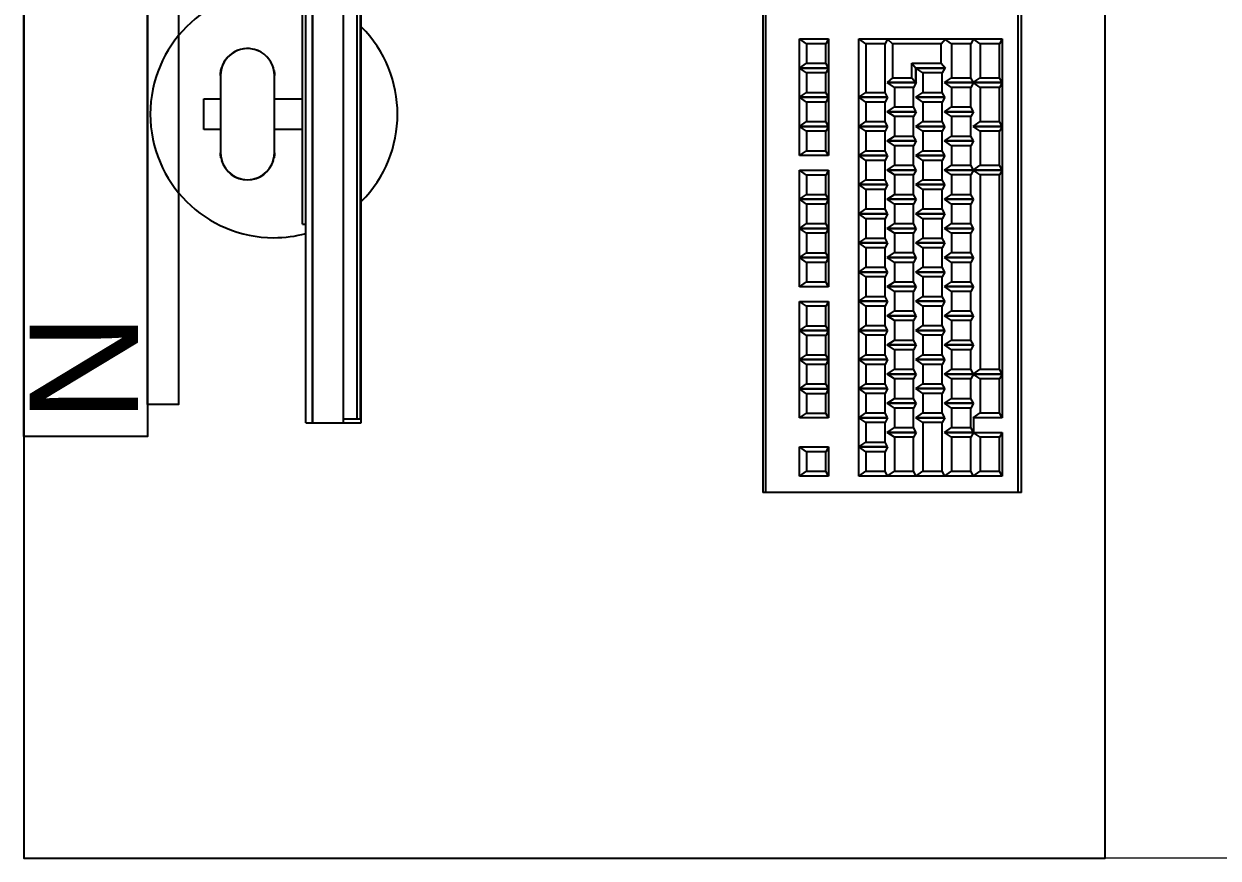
# Model space of a CAD drawing. Header units: metres. Extents: x -22 to 564, y 0 to 143.
# Drawn here: x 112.809 to 113.582, y 37.693 to 38.233 of the extents above; entities that cross this region are included whole.
import ezdxf
from ezdxf.enums import TextEntityAlignment as Align

# ---------------------------------------------------------------- set-up
doc = ezdxf.new("R2010")
doc.units = ezdxf.units.M
for name, color, linetype in [('XREF 1N NEURO-ONCOLOGIA$0$MOBILIARIO', 161, 'Continuous'), ('XREF 1N NEURO-ONCOLOGIA$0$Mobiliario Fijo', 40, 'Continuous'), ('XREF 1N NEURO-ONCOLOGIA$0$NEGATOSCOPIOS', 2, 'Continuous'), ('XREF 1N NEURO-ONCOLOGIA$0$TEX-MOB', 4, 'Continuous')]:
    doc.layers.add(name, color=color, linetype=linetype)
doc.layers.add('XREF 1N NEURO-ONCOLOGIA$0$MUROS DE TABLAROCA', color=150, linetype='Continuous', lineweight=13)
doc.styles.add('XREF 1N NEURO-ONCOLOGIA$0$HANDLET', font='romans.shx')
doc.styles.add('XREF 1N NEURO-ONCOLOGIA$0$Standard', font='arial.ttf')

# ---------------------------------------------------------------- blocks, each defined once
blk = doc.blocks.new('XREF 1N NEURO-ONCOLOGIA$0$XREFCE5$0$A$C70061E05')
for points in [[(-0.25, 0), (0.25, 0), (0.25, -0.08), (-0.25, -0.08)], [(-0.22917, -0.08), (0.22917, -0.08), (0.22917, -0.1), (-0.22917, -0.1)]]:
    blk.add_lwpolyline(points, close=True)
at = {"insert": (-0.24088, -0.00379), "char_height": 0.07, "attachment_point": 1, "style": 'XREF 1N NEURO-ONCOLOGIA$0$Standard'}
blk.add_mtext_dynamic_manual_height_columns('N', width=0.0754548, gutter_width=1.56934, heights=[0], dxfattribs=at)
blk = doc.blocks.new('XREF 1N NEURO-ONCOLOGIA$0$A$C9f2981d9')
at = {"layer": 'XREF 1N NEURO-ONCOLOGIA$0$NEGATOSCOPIOS'}
blk.add_blockref('XREF 1N NEURO-ONCOLOGIA$0$XREFCE5$0$A$C70061E05', (0, 0.1), dxfattribs=at)
blk = doc.blocks.new('XREF 1N NEURO-ONCOLOGIA$0$A$Ca9bd87d6')
for p, q in [((0, 0.2), (0, -0.2)), ((0.01152, 0.2), (0, 0.2)), ((0.00052, 0.1975), (0.01143, 0.1975)), ((0.00052, -0.1975), (0.00052, 0.1975)), ((0.00264, 0.1975), (0.00264, -0.1975)), ((0.01143, 0.1975), (0.01143, -0.1975)), ((0.01152, -0.2), (0.01152, 0.2)), ((0.0315, 0.2), (0.01152, 0.2)), ((0.0315, -0.2), (0.0315, 0.2)), ((0.03569, 0.2), (0.0315, 0.2)), ((0.0315, 0.2), (0.0315, -0.2)), ((0.03569, 0.2), (0.03569, -0.2)), ((0.03801, 0.07132), (0.03569, 0.07132)), ((0.03801, 0.07132), (0.03801, -0.07368)), ((0.05605, 0.025), (0.05605, -0.025)), ((0.09105, -0.025), (0.09105, 0.025)), ((0.03801, 0.01), (0.05605, 0.01)), ((0.09105, 0.01), (0.10184, 0.01)), ((0.10184, 0.01), (0.10184, -0.01)), ((0.05605, -0.01), (0.03801, -0.01)), ((0.10184, -0.01), (0.09105, -0.01)), ((0.03569, -0.07368), (0.03801, -0.07368)), ((0, -0.2), (0.01152, -0.2)), ((0.01143, -0.1975), (0.00052, -0.1975)), ((0.0315, -0.2), (0.01152, -0.2)), ((0.0315, -0.2), (0.03569, -0.2))]:
    blk.add_line(p, q)
for centre, radius, start, end in [((0.05646, 0), 0.08, 90, 105), ((0.05646, 0), 0.08, 270, 90), ((0.05646, 0), 0.08, 135, 225), ((0.07355, 0.025), 0.0175, 0, 180), ((0.07355, 0.025), 0.0175, 16.42992, 163.57008), ((0.07355, -0.025), 0.0175, 180, 0), ((0.07355, -0.025), 0.0175, 196.42992, 225), ((0.07355, -0.025), 0.0175, 240, 343.5679), ((0.05646, 0), 0.08, 255, 270)]:
    blk.add_arc(centre, radius, start, end)
for points in [[(0.05605, 0.025), (0.05605, 0.02637), (0.05621, 0.02751), (0.05637, 0.02835)], [(0.09105, 0.025), (0.09105, 0.02637), (0.09089, 0.02751), (0.09072, 0.02836)], [(0.05605, -0.025), (0.05605, -0.02637), (0.05621, -0.02751), (0.05637, -0.02836)]]:
    blk.add_open_spline(points, degree=3)
for points, knots in [([(0.05637, 0.02835), (0.05631, 0.02803), (0.05615, 0.02707), (0.05605, 0.02585), (0.05605, 0.025)], [0.7777778, 0.7777778, 0.7777778, 0.7777778, 0.8611111, 1, 1, 1, 1]), ([(0.09072, 0.02835), (0.09079, 0.02803), (0.09095, 0.02707), (0.09105, 0.02585), (0.09105, 0.025)], [0.7777778, 0.7777778, 0.7777778, 0.7777778, 0.8611111, 1, 1, 1, 1]), ([(0.05637, -0.02835), (0.05631, -0.02803), (0.05615, -0.02707), (0.05605, -0.02585), (0.05605, -0.025)], [0.7777778, 0.7777778, 0.7777778, 0.7777778, 0.8611111, 1, 1, 1, 1]), ([(0.09105, -0.025), (0.09105, -0.02637), (0.09081, -0.02808), (0.09047, -0.02948), (0.0903, -0.03007), (0.09032, -0.02999), (0.09059, -0.02906), (0.09092, -0.02737), (0.09105, -0.02585), (0.09105, -0.025)], [0, 0, 0, 0, 0.222222, 0.333333, 0.444444, 0.583333, 0.722222, 0.861111, 1, 1, 1, 1])]:
    blk.add_open_spline(points, degree=3, knots=knots)
blk = doc.blocks.new('XREF 1N NEURO-ONCOLOGIA$0$A$C3a3ee5ec')
for p, q in [((-0.15502, 0.26704), (-0.15502, -0.22296)), ((-0.15317, 0.26704), (-0.15317, -0.22296)), ((0.01032, -0.22296), (0.01032, 0.26704)), ((0.01257, -0.22296), (0.01257, 0.26704)), ((-0.13118, 0.0519), (-0.13118, 0.07077)), ((-0.13118, 0.07077), (-0.11244, 0.07077)), ((-0.12662, 0.06762), (-0.13118, 0.07077)), ((-0.11244, 0.07077), (-0.11413, 0.06762)), ((-0.11244, 0.07077), (-0.11244, 0.0519)), ((-0.09287, 0.03302), (-0.09287, 0.07077)), ((-0.09287, 0.07077), (-0.07413, 0.07077)), ((-0.08831, 0.06764), (-0.09287, 0.07077)), ((-0.07413, 0.07077), (-0.07582, 0.06764)), ((-0.07433, 0.07077), (-0.03668, 0.07077)), ((-0.07433, 0.07077), (-0.07091, 0.06767)), ((-0.03941, 0.06767), (-0.03668, 0.07077)), ((-0.03727, 0.0708), (-0.01853, 0.0708)), ((-0.03271, 0.06764), (-0.03727, 0.0708)), ((-0.01853, 0.0708), (-0.02022, 0.06764)), ((-0.01874, 0.0708), (0, 0.0708)), ((-0.01418, 0.06764), (-0.01874, 0.0708)), ((0, 0.0708), (-0.00169, 0.06764)), ((0, 0.0708), (0, 0.04247)), ((-0.12662, 0.06762), (-0.12662, 0.05502)), ((-0.11413, 0.06762), (-0.12662, 0.06762)), ((-0.11413, 0.05502), (-0.11413, 0.06762)), ((-0.08831, 0.06764), (-0.08831, 0.03614)), ((-0.07582, 0.06764), (-0.08831, 0.06764)), ((-0.07582, 0.03614), (-0.07582, 0.06764)), ((-0.03941, 0.06767), (-0.07091, 0.06767)), ((-0.07091, 0.06767), (-0.07091, 0.04557)), ((-0.03941, 0.055), (-0.03941, 0.06767)), ((-0.03271, 0.06764), (-0.03271, 0.04559)), ((-0.02022, 0.06764), (-0.03271, 0.06764)), ((-0.02022, 0.04559), (-0.02022, 0.06764)), ((-0.01418, 0.06764), (-0.01418, 0.04559)), ((-0.00169, 0.06764), (-0.01418, 0.06764)), ((-0.00169, 0.04559), (-0.00169, 0.06764)), ((-0.13118, 0.0519), (-0.12662, 0.05502)), ((-0.12662, 0.05502), (-0.11413, 0.05502)), ((-0.11244, 0.0519), (-0.11413, 0.05502)), ((-0.05854, 0.055), (-0.03941, 0.055)), ((-0.05854, 0.055), (-0.0558, 0.0519)), ((-0.05854, 0.04557), (-0.05854, 0.055)), ((-0.03941, 0.055), (-0.03668, 0.0519)), ((-0.11244, 0.0519), (-0.13118, 0.0519)), ((-0.13118, 0.03302), (-0.13118, 0.0519)), ((-0.13118, 0.0519), (-0.11244, 0.0519)), ((-0.12662, 0.04874), (-0.13118, 0.0519)), ((-0.12662, 0.04874), (-0.12662, 0.03614)), ((-0.11413, 0.04874), (-0.12662, 0.04874)), ((-0.11244, 0.0519), (-0.11413, 0.04874)), ((-0.11413, 0.03614), (-0.11413, 0.04874)), ((-0.11244, 0.0519), (-0.11244, 0.03302)), ((-0.03668, 0.0519), (-0.0558, 0.0519)), ((-0.0558, 0.0519), (-0.0558, 0.04247)), ((-0.0558, 0.04247), (-0.0558, 0.0519)), ((-0.0558, 0.0519), (-0.03706, 0.0519)), ((-0.05124, 0.04874), (-0.0558, 0.0519)), ((-0.05124, 0.04874), (-0.05124, 0.03614)), ((-0.03875, 0.04874), (-0.05124, 0.04874)), ((-0.03706, 0.0519), (-0.03875, 0.04874)), ((-0.03875, 0.03614), (-0.03875, 0.04874)), ((-0.07091, 0.04557), (-0.07433, 0.04247)), ((-0.07433, 0.04247), (-0.0556, 0.04247)), ((-0.06977, 0.03931), (-0.07433, 0.04247)), ((-0.0558, 0.04247), (-0.07433, 0.04247)), ((-0.07091, 0.04557), (-0.05854, 0.04557)), ((-0.06977, 0.03931), (-0.06977, 0.02671)), ((-0.05728, 0.03931), (-0.06977, 0.03931)), ((-0.05854, 0.04557), (-0.0558, 0.04247)), ((-0.0556, 0.04247), (-0.05728, 0.03931)), ((-0.05728, 0.02671), (-0.05728, 0.03931)), ((-0.03727, 0.04247), (-0.03271, 0.04559)), ((-0.01853, 0.04247), (-0.03727, 0.04247)), ((-0.03727, 0.04247), (-0.01853, 0.04247)), ((-0.03271, 0.03931), (-0.03727, 0.04247)), ((-0.03271, 0.04559), (-0.02022, 0.04559)), ((-0.03271, 0.03931), (-0.03271, 0.02671)), ((-0.02022, 0.03931), (-0.03271, 0.03931)), ((-0.01853, 0.04247), (-0.02022, 0.04559)), ((-0.01853, 0.04247), (-0.02022, 0.03931)), ((-0.02022, 0.02671), (-0.02022, 0.03931)), ((-0.01874, 0.04247), (-0.01418, 0.04559)), ((-0.01874, 0.04249), (0, 0.04249)), ((-0.01418, 0.03933), (-0.01874, 0.04249)), ((0, 0.04247), (-0.01874, 0.04247)), ((-0.01418, 0.04559), (-0.00169, 0.04559)), ((-0.01418, 0.03933), (-0.01418, 0.01729)), ((-0.00169, 0.03933), (-0.01418, 0.03933)), ((0, 0.04247), (-0.00169, 0.04559)), ((0, 0.04249), (-0.00169, 0.03933)), ((-0.00169, 0.01729), (-0.00169, 0.03933)), ((0, 0.04249), (0, 0.01416)), ((-0.13118, 0.03302), (-0.12662, 0.03614)), ((-0.11244, 0.03302), (-0.13118, 0.03302)), ((-0.13118, 0.01414), (-0.13118, 0.03302)), ((-0.13118, 0.03302), (-0.11244, 0.03302)), ((-0.12662, 0.02986), (-0.13118, 0.03302)), ((-0.12662, 0.03614), (-0.11413, 0.03614)), ((-0.11244, 0.03302), (-0.11413, 0.03614)), ((-0.11244, 0.03302), (-0.11413, 0.02986)), ((-0.11244, 0.03302), (-0.11244, 0.01414)), ((-0.09287, 0.03302), (-0.08831, 0.03614)), ((-0.07413, 0.03302), (-0.09287, 0.03302)), ((-0.09287, 0.01414), (-0.09287, 0.03302)), ((-0.09287, 0.03302), (-0.07413, 0.03302)), ((-0.08831, 0.02986), (-0.09287, 0.03302)), ((-0.08831, 0.03614), (-0.07582, 0.03614)), ((-0.07413, 0.03302), (-0.07582, 0.03614)), ((-0.07413, 0.03302), (-0.07582, 0.02986)), ((-0.0558, 0.03302), (-0.05124, 0.03614)), ((-0.03706, 0.03302), (-0.0558, 0.03302)), ((-0.0558, 0.03302), (-0.03706, 0.03302)), ((-0.05124, 0.02986), (-0.0558, 0.03302)), ((-0.05124, 0.03614), (-0.03875, 0.03614)), ((-0.03706, 0.03302), (-0.03875, 0.03614)), ((-0.03706, 0.03302), (-0.03875, 0.02986)), ((-0.12662, 0.02986), (-0.12662, 0.01726)), ((-0.11413, 0.02986), (-0.12662, 0.02986)), ((-0.11413, 0.01726), (-0.11413, 0.02986)), ((-0.08831, 0.02986), (-0.08831, 0.01726)), ((-0.07582, 0.02986), (-0.08831, 0.02986)), ((-0.07582, 0.01726), (-0.07582, 0.02986)), ((-0.07433, 0.02359), (-0.06977, 0.02671)), ((-0.0556, 0.02359), (-0.07433, 0.02359)), ((-0.07433, 0.02359), (-0.0556, 0.02359)), ((-0.06977, 0.02043), (-0.07433, 0.02359)), ((-0.06977, 0.02671), (-0.05728, 0.02671)), ((-0.0556, 0.02359), (-0.05728, 0.02671)), ((-0.0556, 0.02359), (-0.05728, 0.02043)), ((-0.05124, 0.02986), (-0.05124, 0.01726)), ((-0.03875, 0.02986), (-0.05124, 0.02986)), ((-0.03875, 0.01726), (-0.03875, 0.02986)), ((-0.03727, 0.02359), (-0.03271, 0.02671)), ((-0.01853, 0.02359), (-0.03727, 0.02359)), ((-0.03727, 0.02359), (-0.01853, 0.02359)), ((-0.03271, 0.02043), (-0.03727, 0.02359)), ((-0.03271, 0.02671), (-0.02022, 0.02671)), ((-0.01853, 0.02359), (-0.02022, 0.02671)), ((-0.01853, 0.02359), (-0.02022, 0.02043)), ((-0.13118, 0.01414), (-0.12662, 0.01726)), ((-0.12662, 0.01726), (-0.11413, 0.01726)), ((-0.11244, 0.01414), (-0.11413, 0.01726)), ((-0.09287, 0.01414), (-0.08831, 0.01726)), ((-0.08831, 0.01726), (-0.07582, 0.01726)), ((-0.07413, 0.01414), (-0.07582, 0.01726)), ((-0.06977, 0.02043), (-0.06977, 0.00784)), ((-0.05728, 0.02043), (-0.06977, 0.02043)), ((-0.05728, 0.00784), (-0.05728, 0.02043)), ((-0.0558, 0.01414), (-0.05124, 0.01726)), ((-0.05124, 0.01726), (-0.03875, 0.01726)), ((-0.03706, 0.01414), (-0.03875, 0.01726)), ((-0.03271, 0.02043), (-0.03271, 0.00784)), ((-0.02022, 0.02043), (-0.03271, 0.02043)), ((-0.02022, 0.00784), (-0.02022, 0.02043)), ((-0.01874, 0.01416), (-0.01418, 0.01729)), ((-0.01418, 0.01729), (-0.00169, 0.01729)), ((0, 0.01416), (-0.00169, 0.01729)), ((-0.11244, 0.01414), (-0.13118, 0.01414)), ((-0.13118, -0.00474), (-0.13118, 0.01414)), ((-0.13118, 0.01414), (-0.11244, 0.01414)), ((-0.12662, 0.01098), (-0.13118, 0.01414)), ((-0.12662, 0.01098), (-0.12662, -0.00161)), ((-0.11413, 0.01098), (-0.12662, 0.01098)), ((-0.11244, 0.01414), (-0.11413, 0.01098)), ((-0.11413, -0.00161), (-0.11413, 0.01098)), ((-0.11244, 0.01414), (-0.11244, -0.00474)), ((-0.07413, 0.01414), (-0.09287, 0.01414)), ((-0.09287, -0.00474), (-0.09287, 0.01414)), ((-0.09287, 0.01414), (-0.07413, 0.01414)), ((-0.08831, 0.01098), (-0.09287, 0.01414)), ((-0.08831, 0.01098), (-0.08831, -0.00161)), ((-0.07582, 0.01098), (-0.08831, 0.01098)), ((-0.07413, 0.01414), (-0.07582, 0.01098)), ((-0.07582, -0.00161), (-0.07582, 0.01098)), ((-0.07433, 0.00471), (-0.06977, 0.00784)), ((-0.06977, 0.00784), (-0.05728, 0.00784)), ((-0.0556, 0.00471), (-0.05728, 0.00784)), ((-0.03706, 0.01414), (-0.0558, 0.01414)), ((-0.0558, 0.01414), (-0.03706, 0.01414)), ((-0.05124, 0.01098), (-0.0558, 0.01414)), ((-0.05124, 0.01098), (-0.05124, -0.00161)), ((-0.03875, 0.01098), (-0.05124, 0.01098)), ((-0.03706, 0.01414), (-0.03875, 0.01098)), ((-0.03875, -0.00161), (-0.03875, 0.01098)), ((-0.03727, 0.00471), (-0.03271, 0.00784)), ((-0.03271, 0.00784), (-0.02022, 0.00784)), ((-0.01853, 0.00471), (-0.02022, 0.00784)), ((0, 0.01416), (-0.01874, 0.01416)), ((-0.01874, 0.01416), (0, 0.01416)), ((-0.01418, 0.01101), (-0.01874, 0.01416)), ((-0.01418, 0.01101), (-0.01418, -0.01104)), ((-0.00169, 0.01101), (-0.01418, 0.01101)), ((0, 0.01416), (-0.00169, 0.01101)), ((-0.00169, -0.01104), (-0.00169, 0.01101)), ((0, 0.01416), (0, -0.01416)), ((-0.0556, 0.00471), (-0.07433, 0.00471)), ((-0.07433, 0.00471), (-0.0556, 0.00471)), ((-0.06977, 0.00156), (-0.07433, 0.00471)), ((-0.06977, 0.00156), (-0.06977, -0.01104)), ((-0.05728, 0.00156), (-0.06977, 0.00156)), ((-0.0556, 0.00471), (-0.05728, 0.00156)), ((-0.05728, -0.01104), (-0.05728, 0.00156)), ((-0.01853, 0.00471), (-0.03727, 0.00471)), ((-0.03727, 0.00471), (-0.01853, 0.00471)), ((-0.03271, 0.00156), (-0.03727, 0.00471)), ((-0.03271, 0.00156), (-0.03271, -0.01104)), ((-0.02022, 0.00156), (-0.03271, 0.00156)), ((-0.01853, 0.00471), (-0.02022, 0.00156)), ((-0.02022, -0.01104), (-0.02022, 0.00156)), ((-0.13118, -0.00474), (-0.12662, -0.00161)), ((-0.11244, -0.00474), (-0.13118, -0.00474)), ((-0.12662, -0.00161), (-0.11413, -0.00161)), ((-0.11244, -0.00474), (-0.11413, -0.00161)), ((-0.09287, -0.00474), (-0.08831, -0.00161)), ((-0.07413, -0.00474), (-0.09287, -0.00474)), ((-0.09287, -0.02361), (-0.09287, -0.00474)), ((-0.09287, -0.00474), (-0.07413, -0.00474)), ((-0.08831, -0.00789), (-0.09287, -0.00474)), ((-0.08831, -0.00161), (-0.07582, -0.00161)), ((-0.07413, -0.00474), (-0.07582, -0.00161)), ((-0.07413, -0.00474), (-0.07582, -0.00789)), ((-0.0558, -0.00474), (-0.05124, -0.00161)), ((-0.03706, -0.00474), (-0.0558, -0.00474)), ((-0.0558, -0.00474), (-0.03706, -0.00474)), ((-0.05124, -0.00789), (-0.0558, -0.00474)), ((-0.05124, -0.00161), (-0.03875, -0.00161)), ((-0.03706, -0.00474), (-0.03875, -0.00161)), ((-0.03706, -0.00474), (-0.03875, -0.00789)), ((-0.13118, -0.0331), (-0.13118, -0.01423)), ((-0.13118, -0.01423), (-0.11244, -0.01423)), ((-0.12662, -0.01738), (-0.13118, -0.01423)), ((-0.11244, -0.01423), (-0.11413, -0.01738)), ((-0.11244, -0.01423), (-0.11244, -0.0331)), ((-0.08831, -0.00789), (-0.08831, -0.02049)), ((-0.07582, -0.00789), (-0.08831, -0.00789)), ((-0.07582, -0.02049), (-0.07582, -0.00789)), ((-0.07433, -0.01416), (-0.06977, -0.01104)), ((-0.0556, -0.01416), (-0.07433, -0.01416)), ((-0.07433, -0.01416), (-0.0556, -0.01416)), ((-0.06977, -0.01732), (-0.07433, -0.01416)), ((-0.06977, -0.01104), (-0.05728, -0.01104)), ((-0.0556, -0.01416), (-0.05728, -0.01104)), ((-0.0556, -0.01416), (-0.05728, -0.01732)), ((-0.05124, -0.00789), (-0.05124, -0.02049)), ((-0.03875, -0.00789), (-0.05124, -0.00789)), ((-0.03875, -0.02049), (-0.03875, -0.00789)), ((-0.03727, -0.01416), (-0.03271, -0.01104)), ((-0.01853, -0.01416), (-0.03727, -0.01416)), ((-0.03727, -0.01416), (-0.01853, -0.01416)), ((-0.03271, -0.01732), (-0.03727, -0.01416)), ((-0.03271, -0.01104), (-0.02022, -0.01104)), ((-0.01853, -0.01416), (-0.02022, -0.01104)), ((-0.01853, -0.01416), (-0.02022, -0.01732)), ((-0.01874, -0.01416), (-0.01418, -0.01104)), ((0, -0.01416), (-0.01874, -0.01416)), ((-0.01874, -0.01416), (0, -0.01416)), ((-0.01418, -0.01732), (-0.01874, -0.01416)), ((-0.01418, -0.01104), (-0.00169, -0.01104)), ((0, -0.01416), (-0.00169, -0.01104)), ((0, -0.01416), (-0.00169, -0.01732)), ((0, -0.01416), (0, -0.14631)), ((-0.12662, -0.01738), (-0.12662, -0.02998)), ((-0.11413, -0.01738), (-0.12662, -0.01738)), ((-0.11413, -0.02998), (-0.11413, -0.01738)), ((-0.09287, -0.02361), (-0.08831, -0.02049)), ((-0.08831, -0.02049), (-0.07582, -0.02049)), ((-0.07413, -0.02361), (-0.07582, -0.02049)), ((-0.06977, -0.01732), (-0.06977, -0.02992)), ((-0.05728, -0.01732), (-0.06977, -0.01732)), ((-0.05728, -0.02992), (-0.05728, -0.01732)), ((-0.0558, -0.02361), (-0.05124, -0.02049)), ((-0.05124, -0.02049), (-0.03875, -0.02049)), ((-0.03706, -0.02361), (-0.03875, -0.02049)), ((-0.03271, -0.01732), (-0.03271, -0.02992)), ((-0.02022, -0.01732), (-0.03271, -0.01732)), ((-0.02022, -0.02992), (-0.02022, -0.01732)), ((-0.01418, -0.01732), (-0.01418, -0.14319)), ((-0.00169, -0.01732), (-0.01418, -0.01732)), ((-0.00169, -0.14319), (-0.00169, -0.01732)), ((-0.13118, -0.0331), (-0.12662, -0.02998)), ((-0.12662, -0.02998), (-0.11413, -0.02998)), ((-0.11244, -0.0331), (-0.11413, -0.02998)), ((-0.07413, -0.02361), (-0.09287, -0.02361)), ((-0.09287, -0.04249), (-0.09287, -0.02361)), ((-0.09287, -0.02361), (-0.07413, -0.02361)), ((-0.08831, -0.02677), (-0.09287, -0.02361)), ((-0.08831, -0.02677), (-0.08831, -0.03937)), ((-0.07582, -0.02677), (-0.08831, -0.02677)), ((-0.07413, -0.02361), (-0.07582, -0.02677)), ((-0.07582, -0.03937), (-0.07582, -0.02677)), ((-0.07433, -0.03304), (-0.06977, -0.02992)), ((-0.06977, -0.02992), (-0.05728, -0.02992)), ((-0.0556, -0.03304), (-0.05728, -0.02992)), ((-0.03706, -0.02361), (-0.0558, -0.02361)), ((-0.0558, -0.02361), (-0.03706, -0.02361)), ((-0.05124, -0.02677), (-0.0558, -0.02361)), ((-0.05124, -0.02677), (-0.05124, -0.03937)), ((-0.03875, -0.02677), (-0.05124, -0.02677)), ((-0.03706, -0.02361), (-0.03875, -0.02677)), ((-0.03875, -0.03937), (-0.03875, -0.02677)), ((-0.03727, -0.03304), (-0.03271, -0.02992)), ((-0.03271, -0.02992), (-0.02022, -0.02992)), ((-0.01853, -0.03304), (-0.02022, -0.02992)), ((-0.11244, -0.0331), (-0.13118, -0.0331)), ((-0.13118, -0.05198), (-0.13118, -0.0331)), ((-0.13118, -0.0331), (-0.11244, -0.0331)), ((-0.12662, -0.03626), (-0.13118, -0.0331)), ((-0.12662, -0.03626), (-0.12662, -0.04886)), ((-0.11413, -0.03626), (-0.12662, -0.03626)), ((-0.11244, -0.0331), (-0.11413, -0.03626)), ((-0.11413, -0.04886), (-0.11413, -0.03626)), ((-0.11244, -0.0331), (-0.11244, -0.05198)), ((-0.0556, -0.03304), (-0.07433, -0.03304)), ((-0.07433, -0.03304), (-0.0556, -0.03304)), ((-0.06977, -0.0362), (-0.07433, -0.03304)), ((-0.06977, -0.0362), (-0.06977, -0.0488)), ((-0.05728, -0.0362), (-0.06977, -0.0362)), ((-0.0556, -0.03304), (-0.05728, -0.0362)), ((-0.05728, -0.0488), (-0.05728, -0.0362)), ((-0.01853, -0.03304), (-0.03727, -0.03304)), ((-0.03727, -0.03304), (-0.01853, -0.03304)), ((-0.03271, -0.0362), (-0.03727, -0.03304)), ((-0.03271, -0.0362), (-0.03271, -0.0488)), ((-0.02022, -0.0362), (-0.03271, -0.0362)), ((-0.01853, -0.03304), (-0.02022, -0.0362)), ((-0.02022, -0.0488), (-0.02022, -0.0362)), ((-0.09287, -0.04249), (-0.08831, -0.03937)), ((-0.07413, -0.04249), (-0.09287, -0.04249)), ((-0.09287, -0.06137), (-0.09287, -0.04249)), ((-0.09287, -0.04249), (-0.07413, -0.04249)), ((-0.08831, -0.04565), (-0.09287, -0.04249)), ((-0.08831, -0.03937), (-0.07582, -0.03937)), ((-0.08831, -0.04565), (-0.08831, -0.05825)), ((-0.07582, -0.04565), (-0.08831, -0.04565)), ((-0.07413, -0.04249), (-0.07582, -0.03937)), ((-0.07413, -0.04249), (-0.07582, -0.04565)), ((-0.07582, -0.05825), (-0.07582, -0.04565)), ((-0.0558, -0.04249), (-0.05124, -0.03937)), ((-0.03706, -0.04249), (-0.0558, -0.04249)), ((-0.0558, -0.04249), (-0.03706, -0.04249)), ((-0.05124, -0.04565), (-0.0558, -0.04249)), ((-0.05124, -0.03937), (-0.03875, -0.03937)), ((-0.05124, -0.04565), (-0.05124, -0.05825)), ((-0.03875, -0.04565), (-0.05124, -0.04565)), ((-0.03706, -0.04249), (-0.03875, -0.03937)), ((-0.03706, -0.04249), (-0.03875, -0.04565)), ((-0.03875, -0.05825), (-0.03875, -0.04565)), ((-0.13118, -0.05198), (-0.12662, -0.04886)), ((-0.11244, -0.05198), (-0.13118, -0.05198)), ((-0.13118, -0.07086), (-0.13118, -0.05198)), ((-0.13118, -0.05198), (-0.11244, -0.05198)), ((-0.12662, -0.05514), (-0.13118, -0.05198)), ((-0.12662, -0.04886), (-0.11413, -0.04886)), ((-0.11244, -0.05198), (-0.11413, -0.04886)), ((-0.11244, -0.05198), (-0.11413, -0.05514)), ((-0.11244, -0.05198), (-0.11244, -0.07086)), ((-0.07433, -0.05192), (-0.06977, -0.0488)), ((-0.0556, -0.05192), (-0.07433, -0.05192)), ((-0.07433, -0.05192), (-0.0556, -0.05192)), ((-0.06977, -0.05508), (-0.07433, -0.05192)), ((-0.06977, -0.0488), (-0.05728, -0.0488)), ((-0.0556, -0.05192), (-0.05728, -0.0488)), ((-0.0556, -0.05192), (-0.05728, -0.05508)), ((-0.03727, -0.05192), (-0.03271, -0.0488)), ((-0.01853, -0.05192), (-0.03727, -0.05192)), ((-0.03727, -0.05192), (-0.01853, -0.05192)), ((-0.03271, -0.05508), (-0.03727, -0.05192)), ((-0.03271, -0.0488), (-0.02022, -0.0488)), ((-0.01853, -0.05192), (-0.02022, -0.0488)), ((-0.01853, -0.05192), (-0.02022, -0.05508)), ((-0.12662, -0.05514), (-0.12662, -0.06774)), ((-0.11413, -0.05514), (-0.12662, -0.05514)), ((-0.11413, -0.06774), (-0.11413, -0.05514)), ((-0.09287, -0.06137), (-0.08831, -0.05825)), ((-0.07413, -0.06137), (-0.09287, -0.06137)), ((-0.09287, -0.08025), (-0.09287, -0.06137)), ((-0.09287, -0.06137), (-0.07413, -0.06137)), ((-0.08831, -0.06453), (-0.09287, -0.06137)), ((-0.08831, -0.05825), (-0.07582, -0.05825)), ((-0.07413, -0.06137), (-0.07582, -0.05825)), ((-0.07413, -0.06137), (-0.07582, -0.06453)), ((-0.06977, -0.05508), (-0.06977, -0.06767)), ((-0.05728, -0.05508), (-0.06977, -0.05508)), ((-0.05728, -0.06767), (-0.05728, -0.05508)), ((-0.0558, -0.06137), (-0.05124, -0.05825)), ((-0.03706, -0.06137), (-0.0558, -0.06137)), ((-0.0558, -0.06137), (-0.03706, -0.06137)), ((-0.05124, -0.06453), (-0.0558, -0.06137)), ((-0.05124, -0.05825), (-0.03875, -0.05825)), ((-0.03706, -0.06137), (-0.03875, -0.05825)), ((-0.03706, -0.06137), (-0.03875, -0.06453)), ((-0.03271, -0.05508), (-0.03271, -0.06767)), ((-0.02022, -0.05508), (-0.03271, -0.05508)), ((-0.02022, -0.06767), (-0.02022, -0.05508)), ((-0.13118, -0.07086), (-0.12662, -0.06774)), ((-0.12662, -0.06774), (-0.11413, -0.06774)), ((-0.11244, -0.07086), (-0.11413, -0.06774)), ((-0.08831, -0.06453), (-0.08831, -0.07712)), ((-0.07582, -0.06453), (-0.08831, -0.06453)), ((-0.07582, -0.07712), (-0.07582, -0.06453)), ((-0.07433, -0.0708), (-0.06977, -0.06767)), ((-0.06977, -0.06767), (-0.05728, -0.06767)), ((-0.0556, -0.0708), (-0.05728, -0.06767)), ((-0.05124, -0.06453), (-0.05124, -0.07712)), ((-0.03875, -0.06453), (-0.05124, -0.06453)), ((-0.03875, -0.07712), (-0.03875, -0.06453)), ((-0.03727, -0.0708), (-0.03271, -0.06767)), ((-0.03271, -0.06767), (-0.02022, -0.06767)), ((-0.01853, -0.0708), (-0.02022, -0.06767)), ((-0.11244, -0.07086), (-0.13118, -0.07086)), ((-0.13118, -0.08974), (-0.13118, -0.07086)), ((-0.13118, -0.07086), (-0.11244, -0.07086)), ((-0.12662, -0.07402), (-0.13118, -0.07086)), ((-0.12662, -0.07402), (-0.12662, -0.08661)), ((-0.11413, -0.07402), (-0.12662, -0.07402)), ((-0.11244, -0.07086), (-0.11413, -0.07402)), ((-0.11413, -0.08661), (-0.11413, -0.07402)), ((-0.11244, -0.07086), (-0.11244, -0.08974)), ((-0.09287, -0.08025), (-0.08831, -0.07712)), ((-0.08831, -0.07712), (-0.07582, -0.07712)), ((-0.07413, -0.08025), (-0.07582, -0.07712)), ((-0.0556, -0.0708), (-0.07433, -0.0708)), ((-0.07433, -0.0708), (-0.0556, -0.0708)), ((-0.06977, -0.07396), (-0.07433, -0.0708)), ((-0.06977, -0.07396), (-0.06977, -0.08655)), ((-0.05728, -0.07396), (-0.06977, -0.07396)), ((-0.0556, -0.0708), (-0.05728, -0.07396)), ((-0.05728, -0.08655), (-0.05728, -0.07396)), ((-0.0558, -0.08025), (-0.05124, -0.07712)), ((-0.05124, -0.07712), (-0.03875, -0.07712)), ((-0.03706, -0.08025), (-0.03875, -0.07712)), ((-0.01853, -0.0708), (-0.03727, -0.0708)), ((-0.03727, -0.0708), (-0.01853, -0.0708)), ((-0.03271, -0.07396), (-0.03727, -0.0708)), ((-0.03271, -0.07396), (-0.03271, -0.08655)), ((-0.02022, -0.07396), (-0.03271, -0.07396)), ((-0.01853, -0.0708), (-0.02022, -0.07396)), ((-0.02022, -0.08655), (-0.02022, -0.07396)), ((-0.07413, -0.08025), (-0.09287, -0.08025)), ((-0.09287, -0.09912), (-0.09287, -0.08025)), ((-0.09287, -0.08025), (-0.07413, -0.08025)), ((-0.08831, -0.08341), (-0.09287, -0.08025)), ((-0.08831, -0.08341), (-0.08831, -0.096)), ((-0.07582, -0.08341), (-0.08831, -0.08341)), ((-0.07413, -0.08025), (-0.07582, -0.08341)), ((-0.07582, -0.096), (-0.07582, -0.08341)), ((-0.03706, -0.08025), (-0.0558, -0.08025)), ((-0.0558, -0.08025), (-0.03706, -0.08025)), ((-0.05124, -0.08341), (-0.0558, -0.08025)), ((-0.05124, -0.08341), (-0.05124, -0.096)), ((-0.03875, -0.08341), (-0.05124, -0.08341)), ((-0.03706, -0.08025), (-0.03875, -0.08341)), ((-0.03875, -0.096), (-0.03875, -0.08341)), ((-0.13118, -0.08974), (-0.12662, -0.08661)), ((-0.11244, -0.08974), (-0.13118, -0.08974)), ((-0.12662, -0.08661), (-0.11413, -0.08661)), ((-0.11244, -0.08974), (-0.11413, -0.08661)), ((-0.07433, -0.08967), (-0.06977, -0.08655)), ((-0.0556, -0.08967), (-0.07433, -0.08967)), ((-0.07433, -0.08967), (-0.0556, -0.08967)), ((-0.06977, -0.09283), (-0.07433, -0.08967)), ((-0.06977, -0.08655), (-0.05728, -0.08655)), ((-0.0556, -0.08967), (-0.05728, -0.08655)), ((-0.0556, -0.08967), (-0.05728, -0.09283)), ((-0.03727, -0.08967), (-0.03271, -0.08655)), ((-0.01853, -0.08967), (-0.03727, -0.08967)), ((-0.03727, -0.08967), (-0.01853, -0.08967)), ((-0.03271, -0.09283), (-0.03727, -0.08967)), ((-0.03271, -0.08655), (-0.02022, -0.08655)), ((-0.01853, -0.08967), (-0.02022, -0.08655)), ((-0.01853, -0.08967), (-0.02022, -0.09283)), ((-0.13118, -0.1181), (-0.13118, -0.09923)), ((-0.13118, -0.09923), (-0.11244, -0.09923)), ((-0.12662, -0.10238), (-0.13118, -0.09923)), ((-0.11244, -0.09923), (-0.11413, -0.10238)), ((-0.11244, -0.09923), (-0.11244, -0.1181)), ((-0.09287, -0.09912), (-0.08831, -0.096)), ((-0.07413, -0.09912), (-0.09287, -0.09912)), ((-0.09287, -0.118), (-0.09287, -0.09912)), ((-0.09287, -0.09912), (-0.07413, -0.09912)), ((-0.08831, -0.10228), (-0.09287, -0.09912)), ((-0.08831, -0.096), (-0.07582, -0.096)), ((-0.07413, -0.09912), (-0.07582, -0.096)), ((-0.07413, -0.09912), (-0.07582, -0.10228)), ((-0.06977, -0.09283), (-0.06977, -0.10543)), ((-0.05728, -0.09283), (-0.06977, -0.09283)), ((-0.05728, -0.10543), (-0.05728, -0.09283)), ((-0.0558, -0.09912), (-0.05124, -0.096)), ((-0.03706, -0.09912), (-0.0558, -0.09912)), ((-0.0558, -0.09912), (-0.03706, -0.09912)), ((-0.05124, -0.10228), (-0.0558, -0.09912)), ((-0.05124, -0.096), (-0.03875, -0.096)), ((-0.03706, -0.09912), (-0.03875, -0.096)), ((-0.03706, -0.09912), (-0.03875, -0.10228)), ((-0.03271, -0.09283), (-0.03271, -0.10543)), ((-0.02022, -0.09283), (-0.03271, -0.09283)), ((-0.02022, -0.10543), (-0.02022, -0.09283)), ((-0.12662, -0.10238), (-0.12662, -0.11498)), ((-0.11413, -0.10238), (-0.12662, -0.10238)), ((-0.11413, -0.11498), (-0.11413, -0.10238)), ((-0.08831, -0.10228), (-0.08831, -0.11488)), ((-0.07582, -0.10228), (-0.08831, -0.10228)), ((-0.07582, -0.11488), (-0.07582, -0.10228)), ((-0.07433, -0.10855), (-0.06977, -0.10543)), ((-0.06977, -0.10543), (-0.05728, -0.10543)), ((-0.0556, -0.10855), (-0.05728, -0.10543)), ((-0.05124, -0.10228), (-0.05124, -0.11488)), ((-0.03875, -0.10228), (-0.05124, -0.10228)), ((-0.03875, -0.11488), (-0.03875, -0.10228)), ((-0.03727, -0.10855), (-0.03271, -0.10543)), ((-0.03271, -0.10543), (-0.02022, -0.10543)), ((-0.01853, -0.10855), (-0.02022, -0.10543)), ((-0.13118, -0.1181), (-0.12662, -0.11498)), ((-0.12662, -0.11498), (-0.11413, -0.11498)), ((-0.11244, -0.1181), (-0.11413, -0.11498)), ((-0.09287, -0.118), (-0.08831, -0.11488)), ((-0.08831, -0.11488), (-0.07582, -0.11488)), ((-0.07413, -0.118), (-0.07582, -0.11488)), ((-0.0556, -0.10855), (-0.07433, -0.10855)), ((-0.07433, -0.10855), (-0.0556, -0.10855)), ((-0.06977, -0.11171), (-0.07433, -0.10855)), ((-0.06977, -0.11171), (-0.06977, -0.12431)), ((-0.05728, -0.11171), (-0.06977, -0.11171)), ((-0.0556, -0.10855), (-0.05728, -0.11171)), ((-0.05728, -0.12431), (-0.05728, -0.11171)), ((-0.0558, -0.118), (-0.05124, -0.11488)), ((-0.05124, -0.11488), (-0.03875, -0.11488)), ((-0.03706, -0.118), (-0.03875, -0.11488)), ((-0.01853, -0.10855), (-0.03727, -0.10855)), ((-0.03727, -0.10855), (-0.01853, -0.10855)), ((-0.03271, -0.11171), (-0.03727, -0.10855)), ((-0.03271, -0.11171), (-0.03271, -0.12431)), ((-0.02022, -0.11171), (-0.03271, -0.11171)), ((-0.01853, -0.10855), (-0.02022, -0.11171)), ((-0.02022, -0.12431), (-0.02022, -0.11171)), ((-0.11244, -0.1181), (-0.13118, -0.1181)), ((-0.13118, -0.13698), (-0.13118, -0.1181)), ((-0.13118, -0.1181), (-0.11244, -0.1181)), ((-0.12662, -0.12126), (-0.13118, -0.1181)), ((-0.12662, -0.12126), (-0.12662, -0.13386)), ((-0.11413, -0.12126), (-0.12662, -0.12126)), ((-0.11244, -0.1181), (-0.11413, -0.12126)), ((-0.11413, -0.13386), (-0.11413, -0.12126)), ((-0.11244, -0.1181), (-0.11244, -0.13698)), ((-0.07413, -0.118), (-0.09287, -0.118)), ((-0.09287, -0.13688), (-0.09287, -0.118)), ((-0.09287, -0.118), (-0.07413, -0.118)), ((-0.08831, -0.12116), (-0.09287, -0.118)), ((-0.08831, -0.12116), (-0.08831, -0.13376)), ((-0.07582, -0.12116), (-0.08831, -0.12116)), ((-0.07413, -0.118), (-0.07582, -0.12116)), ((-0.07582, -0.13376), (-0.07582, -0.12116)), ((-0.03706, -0.118), (-0.0558, -0.118)), ((-0.0558, -0.118), (-0.03706, -0.118)), ((-0.05124, -0.12116), (-0.0558, -0.118)), ((-0.05124, -0.12116), (-0.05124, -0.13376)), ((-0.03875, -0.12116), (-0.05124, -0.12116)), ((-0.03706, -0.118), (-0.03875, -0.12116)), ((-0.03875, -0.13376), (-0.03875, -0.12116)), ((-0.07433, -0.12743), (-0.06977, -0.12431)), ((-0.0556, -0.12743), (-0.07433, -0.12743)), ((-0.07433, -0.12743), (-0.0556, -0.12743)), ((-0.06977, -0.13059), (-0.07433, -0.12743)), ((-0.06977, -0.12431), (-0.05728, -0.12431)), ((-0.06977, -0.13059), (-0.06977, -0.14319)), ((-0.05728, -0.13059), (-0.06977, -0.13059)), ((-0.0556, -0.12743), (-0.05728, -0.12431)), ((-0.0556, -0.12743), (-0.05728, -0.13059)), ((-0.05728, -0.14319), (-0.05728, -0.13059)), ((-0.03727, -0.12743), (-0.03271, -0.12431)), ((-0.01853, -0.12743), (-0.03727, -0.12743)), ((-0.03727, -0.12743), (-0.01853, -0.12743)), ((-0.03271, -0.13059), (-0.03727, -0.12743)), ((-0.03271, -0.12431), (-0.02022, -0.12431)), ((-0.03271, -0.13059), (-0.03271, -0.14319)), ((-0.02022, -0.13059), (-0.03271, -0.13059)), ((-0.01853, -0.12743), (-0.02022, -0.12431)), ((-0.01853, -0.12743), (-0.02022, -0.13059)), ((-0.02022, -0.14319), (-0.02022, -0.13059)), ((-0.13118, -0.13698), (-0.12662, -0.13386)), ((-0.11244, -0.13698), (-0.13118, -0.13698)), ((-0.13118, -0.15586), (-0.13118, -0.13698)), ((-0.13118, -0.13698), (-0.11244, -0.13698)), ((-0.12662, -0.14014), (-0.13118, -0.13698)), ((-0.12662, -0.13386), (-0.11413, -0.13386)), ((-0.11244, -0.13698), (-0.11413, -0.13386)), ((-0.11244, -0.13698), (-0.11413, -0.14014)), ((-0.11244, -0.13698), (-0.11244, -0.15586)), ((-0.09287, -0.13688), (-0.08831, -0.13376)), ((-0.07413, -0.13688), (-0.09287, -0.13688)), ((-0.09287, -0.15576), (-0.09287, -0.13688)), ((-0.09287, -0.13688), (-0.07413, -0.13688)), ((-0.08831, -0.14004), (-0.09287, -0.13688)), ((-0.08831, -0.13376), (-0.07582, -0.13376)), ((-0.07413, -0.13688), (-0.07582, -0.13376)), ((-0.07413, -0.13688), (-0.07582, -0.14004)), ((-0.0558, -0.13688), (-0.05124, -0.13376)), ((-0.03706, -0.13688), (-0.0558, -0.13688)), ((-0.0558, -0.13688), (-0.03706, -0.13688)), ((-0.05124, -0.14004), (-0.0558, -0.13688)), ((-0.05124, -0.13376), (-0.03875, -0.13376)), ((-0.03706, -0.13688), (-0.03875, -0.13376)), ((-0.03706, -0.13688), (-0.03875, -0.14004)), ((-0.12662, -0.14014), (-0.12662, -0.15274)), ((-0.11413, -0.14014), (-0.12662, -0.14014)), ((-0.11413, -0.15274), (-0.11413, -0.14014)), ((-0.08831, -0.14004), (-0.08831, -0.15264)), ((-0.07582, -0.14004), (-0.08831, -0.14004)), ((-0.07582, -0.15264), (-0.07582, -0.14004)), ((-0.07433, -0.14631), (-0.06977, -0.14319)), ((-0.0556, -0.14631), (-0.07433, -0.14631)), ((-0.07433, -0.14631), (-0.0556, -0.14631)), ((-0.06977, -0.14947), (-0.07433, -0.14631)), ((-0.06977, -0.14319), (-0.05728, -0.14319)), ((-0.0556, -0.14631), (-0.05728, -0.14319)), ((-0.0556, -0.14631), (-0.05728, -0.14947)), ((-0.05124, -0.14004), (-0.05124, -0.15264)), ((-0.03875, -0.14004), (-0.05124, -0.14004)), ((-0.03875, -0.15264), (-0.03875, -0.14004)), ((-0.03727, -0.14631), (-0.03271, -0.14319)), ((-0.01853, -0.14631), (-0.03727, -0.14631)), ((-0.03727, -0.14631), (-0.01853, -0.14631)), ((-0.03271, -0.14947), (-0.03727, -0.14631)), ((-0.03271, -0.14319), (-0.02022, -0.14319)), ((-0.01853, -0.14631), (-0.02022, -0.14319)), ((-0.01853, -0.14631), (-0.02022, -0.14947)), ((-0.01874, -0.14631), (-0.01418, -0.14319)), ((0, -0.14631), (-0.01874, -0.14631)), ((-0.01874, -0.14631), (0, -0.14631)), ((-0.01418, -0.14947), (-0.01874, -0.14631)), ((-0.01418, -0.14319), (-0.00169, -0.14319)), ((0, -0.14631), (-0.00169, -0.14319)), ((0, -0.14631), (-0.00169, -0.14947)), ((0, -0.14631), (0, -0.17463)), ((-0.13118, -0.15586), (-0.12662, -0.15274)), ((-0.12662, -0.15274), (-0.11413, -0.15274)), ((-0.11244, -0.15586), (-0.11413, -0.15274)), ((-0.09287, -0.15576), (-0.08831, -0.15264)), ((-0.08831, -0.15264), (-0.07582, -0.15264)), ((-0.07413, -0.15576), (-0.07582, -0.15264)), ((-0.06977, -0.14947), (-0.06977, -0.16206)), ((-0.05728, -0.14947), (-0.06977, -0.14947)), ((-0.05728, -0.16206), (-0.05728, -0.14947)), ((-0.0558, -0.15576), (-0.05124, -0.15264)), ((-0.05124, -0.15264), (-0.03875, -0.15264)), ((-0.03706, -0.15576), (-0.03875, -0.15264)), ((-0.03271, -0.14947), (-0.03271, -0.16206)), ((-0.02022, -0.14947), (-0.03271, -0.14947)), ((-0.02022, -0.16206), (-0.02022, -0.14947)), ((-0.01418, -0.14947), (-0.01418, -0.17151)), ((-0.00169, -0.14947), (-0.01418, -0.14947)), ((-0.00169, -0.17151), (-0.00169, -0.14947)), ((-0.11244, -0.15586), (-0.13118, -0.15586)), ((-0.13118, -0.17474), (-0.13118, -0.15586)), ((-0.13118, -0.15586), (-0.11244, -0.15586)), ((-0.12662, -0.15902), (-0.13118, -0.15586)), ((-0.12662, -0.15902), (-0.12662, -0.17161)), ((-0.11413, -0.15902), (-0.12662, -0.15902)), ((-0.11244, -0.15586), (-0.11413, -0.15902)), ((-0.11413, -0.17161), (-0.11413, -0.15902)), ((-0.11244, -0.15586), (-0.11244, -0.17474)), ((-0.07413, -0.15576), (-0.09287, -0.15576)), ((-0.09287, -0.17463), (-0.09287, -0.15576)), ((-0.09287, -0.15576), (-0.07413, -0.15576)), ((-0.08831, -0.15892), (-0.09287, -0.15576)), ((-0.08831, -0.15892), (-0.08831, -0.17151)), ((-0.07582, -0.15892), (-0.08831, -0.15892)), ((-0.07413, -0.15576), (-0.07582, -0.15892)), ((-0.07582, -0.17151), (-0.07582, -0.15892)), ((-0.07433, -0.16518), (-0.06977, -0.16206)), ((-0.06977, -0.16206), (-0.05728, -0.16206)), ((-0.0556, -0.16518), (-0.05728, -0.16206)), ((-0.03706, -0.15576), (-0.0558, -0.15576)), ((-0.0558, -0.15576), (-0.03706, -0.15576)), ((-0.05124, -0.15892), (-0.0558, -0.15576)), ((-0.05124, -0.15892), (-0.05124, -0.17151)), ((-0.03875, -0.15892), (-0.05124, -0.15892)), ((-0.03706, -0.15576), (-0.03875, -0.15892)), ((-0.03875, -0.17151), (-0.03875, -0.15892)), ((-0.03727, -0.16518), (-0.03271, -0.16206)), ((-0.03271, -0.16206), (-0.02022, -0.16206)), ((-0.01853, -0.16518), (-0.02022, -0.16206)), ((-0.0556, -0.16518), (-0.07433, -0.16518)), ((-0.07433, -0.16518), (-0.0556, -0.16518)), ((-0.06977, -0.16834), (-0.07433, -0.16518)), ((-0.06977, -0.16834), (-0.06977, -0.18094)), ((-0.05728, -0.16834), (-0.06977, -0.16834)), ((-0.0556, -0.16518), (-0.05728, -0.16834)), ((-0.05728, -0.18094), (-0.05728, -0.16834)), ((-0.01853, -0.16518), (-0.03727, -0.16518)), ((-0.03727, -0.16518), (-0.01853, -0.16518)), ((-0.03271, -0.16834), (-0.03727, -0.16518)), ((-0.03271, -0.16834), (-0.03271, -0.18094)), ((-0.02022, -0.16834), (-0.03271, -0.16834)), ((-0.01853, -0.16518), (-0.02022, -0.16834)), ((-0.02022, -0.18094), (-0.02022, -0.16834)), ((-0.13118, -0.17474), (-0.12662, -0.17161)), ((-0.11244, -0.17474), (-0.13118, -0.17474)), ((-0.12662, -0.17161), (-0.11413, -0.17161)), ((-0.11244, -0.17474), (-0.11413, -0.17161)), ((-0.09287, -0.17463), (-0.08831, -0.17151)), ((-0.07413, -0.17463), (-0.09287, -0.17463)), ((-0.09287, -0.19351), (-0.09287, -0.17463)), ((-0.09287, -0.17463), (-0.07413, -0.17463)), ((-0.08831, -0.17779), (-0.09287, -0.17463)), ((-0.08831, -0.17151), (-0.07582, -0.17151)), ((-0.08831, -0.17779), (-0.08831, -0.19039)), ((-0.07582, -0.17779), (-0.08831, -0.17779)), ((-0.07413, -0.17463), (-0.07582, -0.17151)), ((-0.07413, -0.17463), (-0.07582, -0.17779)), ((-0.07582, -0.19039), (-0.07582, -0.17779)), ((-0.0558, -0.17463), (-0.05124, -0.17151)), ((-0.03706, -0.17463), (-0.0558, -0.17463)), ((-0.0558, -0.17463), (-0.03706, -0.17463)), ((-0.05124, -0.17777), (-0.0558, -0.17463)), ((-0.05124, -0.17151), (-0.03875, -0.17151)), ((-0.05124, -0.17777), (-0.05124, -0.20927)), ((-0.03875, -0.17777), (-0.05124, -0.17777)), ((-0.03706, -0.17463), (-0.03875, -0.17151)), ((-0.03706, -0.17463), (-0.03875, -0.17777)), ((-0.03875, -0.20927), (-0.03875, -0.17777)), ((-0.01874, -0.17463), (-0.01418, -0.17151)), ((0, -0.17463), (-0.01874, -0.17463)), ((-0.01853, -0.17449), (-0.01853, -0.18406)), ((-0.01418, -0.17151), (-0.00169, -0.17151)), ((0, -0.17463), (-0.00169, -0.17151)), ((-0.07433, -0.18406), (-0.06977, -0.18094)), ((-0.0556, -0.18406), (-0.07433, -0.18406)), ((-0.07433, -0.18406), (-0.0556, -0.18406)), ((-0.06977, -0.18722), (-0.07433, -0.18406)), ((-0.06977, -0.18094), (-0.05728, -0.18094)), ((-0.0556, -0.18406), (-0.05728, -0.18094)), ((-0.0556, -0.18406), (-0.05728, -0.18722)), ((-0.03727, -0.18406), (-0.03271, -0.18094)), ((-0.01853, -0.18406), (-0.03727, -0.18406)), ((-0.03727, -0.18406), (-0.01853, -0.18406)), ((-0.03271, -0.18722), (-0.03727, -0.18406)), ((-0.03271, -0.18094), (-0.02022, -0.18094)), ((-0.01853, -0.18406), (-0.02022, -0.18094)), ((-0.01853, -0.18406), (-0.02022, -0.18722)), ((-0.01874, -0.18406), (0, -0.18406)), ((-0.01418, -0.18722), (-0.01874, -0.18406)), ((0, -0.18406), (-0.00169, -0.18722)), ((0, -0.18406), (0, -0.21239)), ((-0.09287, -0.19351), (-0.08831, -0.19039)), ((-0.08831, -0.19039), (-0.07582, -0.19039)), ((-0.07413, -0.19351), (-0.07582, -0.19039)), ((-0.06977, -0.18722), (-0.06977, -0.20927)), ((-0.05728, -0.18722), (-0.06977, -0.18722)), ((-0.05728, -0.20927), (-0.05728, -0.18722)), ((-0.03271, -0.18722), (-0.03271, -0.20927)), ((-0.02022, -0.18722), (-0.03271, -0.18722)), ((-0.02022, -0.20927), (-0.02022, -0.18722)), ((-0.01418, -0.18722), (-0.01418, -0.20927)), ((-0.00169, -0.18722), (-0.01418, -0.18722)), ((-0.00169, -0.20927), (-0.00169, -0.18722)), ((-0.13118, -0.21239), (-0.13118, -0.19351)), ((-0.13118, -0.19351), (-0.11244, -0.19351)), ((-0.12662, -0.19667), (-0.13118, -0.19351)), ((-0.12662, -0.19667), (-0.12662, -0.20927)), ((-0.11413, -0.19667), (-0.12662, -0.19667)), ((-0.11244, -0.19351), (-0.11413, -0.19667)), ((-0.11413, -0.20927), (-0.11413, -0.19667)), ((-0.11244, -0.19351), (-0.11244, -0.21239)), ((-0.07413, -0.19351), (-0.09287, -0.19351)), ((-0.09287, -0.21239), (-0.09287, -0.19351)), ((-0.09287, -0.19351), (-0.07413, -0.19351)), ((-0.08831, -0.19667), (-0.09287, -0.19351)), ((-0.08831, -0.19667), (-0.08831, -0.20927)), ((-0.07582, -0.19667), (-0.08831, -0.19667)), ((-0.07413, -0.19351), (-0.07582, -0.19667)), ((-0.07582, -0.20927), (-0.07582, -0.19667)), ((-0.13118, -0.21239), (-0.12662, -0.20927)), ((-0.11244, -0.21239), (-0.13118, -0.21239)), ((-0.12662, -0.20927), (-0.11413, -0.20927)), ((-0.11244, -0.21239), (-0.11413, -0.20927)), ((-0.09287, -0.21239), (-0.08831, -0.20927)), ((-0.07413, -0.21239), (-0.09287, -0.21239)), ((-0.08831, -0.20927), (-0.07582, -0.20927)), ((-0.07413, -0.21239), (-0.07582, -0.20927)), ((-0.07433, -0.21239), (-0.06977, -0.20927)), ((-0.0556, -0.21239), (-0.07433, -0.21239)), ((-0.06977, -0.20927), (-0.05728, -0.20927)), ((-0.0556, -0.21239), (-0.05728, -0.20927)), ((-0.0558, -0.21239), (-0.05124, -0.20927)), ((-0.03706, -0.21239), (-0.0558, -0.21239)), ((-0.05124, -0.20927), (-0.03875, -0.20927)), ((-0.03706, -0.21239), (-0.03875, -0.20927)), ((-0.03727, -0.21239), (-0.03271, -0.20927)), ((-0.01853, -0.21239), (-0.03727, -0.21239)), ((-0.03271, -0.20927), (-0.02022, -0.20927)), ((-0.01853, -0.21239), (-0.02022, -0.20927)), ((-0.01874, -0.21239), (-0.01418, -0.20927)), ((0, -0.21239), (-0.01874, -0.21239)), ((-0.01418, -0.20927), (-0.00169, -0.20927)), ((0, -0.21239), (-0.00169, -0.20927)), ((-0.15317, -0.22296), (-0.15502, -0.22296)), ((0.01032, -0.22296), (-0.15317, -0.22296)), ((0.01256, -0.22296), (0.01032, -0.22296))]:
    blk.add_line(p, q)
blk = doc.blocks.new('XREF 1N NEURO-ONCOLOGIA')
at = {"layer": 'XREF 1N NEURO-ONCOLOGIA$0$Mobiliario Fijo', "elevation": 0}
blk.add_lwpolyline([(6.92394, 30.90765), (6.92394, 31.60765), (4.24191, 31.60765), (4.24191, 30.90765)], close=True, dxfattribs=at)
at = {"layer": 'XREF 1N NEURO-ONCOLOGIA$0$MUROS DE TABLAROCA'}
for p in [(4.24191, 28.30765), (6.92394, 31.60765)]:
    blk.add_line(p, (4.24191, 31.60765), dxfattribs=at)
at = {"layer": 'XREF 1N NEURO-ONCOLOGIA$0$MOBILIARIO'}
for name, p, rotation in [('XREF 1N NEURO-ONCOLOGIA$0$A$Ca9bd87d6', (4.72382, 31.38933, 0), 89.99999999999999), ('XREF 1N NEURO-ONCOLOGIA$0$A$C3a3ee5ec', (4.70178, 30.97434, 0), 270)]:
    blk.add_blockref(name, p, dxfattribs=dict(at, rotation=rotation))
at = {"layer": 'XREF 1N NEURO-ONCOLOGIA$0$MUROS DE TABLAROCA'}
blk.add_blockref('XREF 1N NEURO-ONCOLOGIA$0$A$C9f2981d9', (4.76496, 31.50765, 0), dxfattribs=at)
at = {"layer": 'XREF 1N NEURO-ONCOLOGIA$0$TEX-MOB', "style": 'XREF 1N NEURO-ONCOLOGIA$0$HANDLET'}
for p in [(1.70002, 4.58473, 0), (1.70735, 2.01378, 0)]:
    blk.add_attdef('234', text='', height=0.075, rotation=180, dxfattribs=at).set_placement(p, align=Align.MIDDLE_CENTER)

msp = doc.modelspace()

# ---------------------------------------------------------------- block references
at = {"rotation": 90}
msp.add_blockref('XREF 1N NEURO-ONCOLOGIA', (144.41686, 33.45112), dxfattribs=at)

doc.saveas('drawing.dxf')
